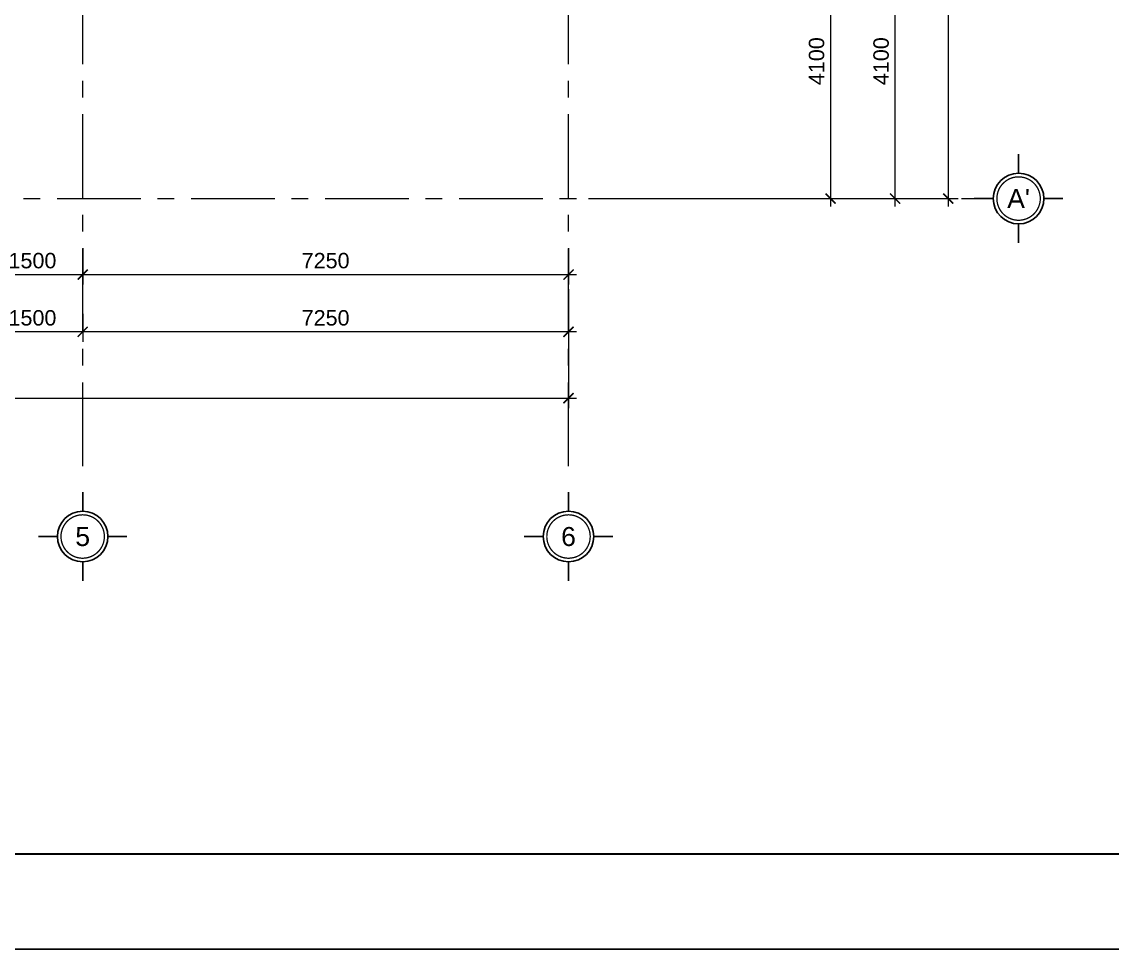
# Model space of a CAD drawing. Header units: millimetres. Extents: x 886808 to 1650903, y -1008069 to 230892.
# Drawn here: x 957260 to 973532, y -454220 to -440382 of the extents above; entities that cross this region are included whole.
import ezdxf
from ezdxf.enums import TextEntityAlignment as Align

# ---------------------------------------------------------------- set-up
doc = ezdxf.new("R2010")
doc.units = ezdxf.units.MM
for name, pattern in [('CENTER', [2, 1.25, -0.25, 0.25, -0.25]), ('CENTER2', [28.575, 19.05, -3.175, 3.175, -3.175]), ('CONTINOUS', [0])]:
    doc.linetypes.add(name, pattern=pattern)
doc.layers.get('0').update_dxf_attribs({"lineweight": 0})
for name, color, linetype, lineweight in [('8l NET TO', 8, 'Continuous', 9), ('A-Wall', 113, 'Continuous', 30), ('A_Dim', 8, 'Continuous', 5), ('net truc', 250, 'CENTER2', 5), ('Text', 250, 'Continuous', 25)]:
    doc.layers.add(name, color=color, linetype=linetype, lineweight=lineweight)
doc.styles.add('Arial', font='arial.ttf', dxfattribs={"height": 253.361452})
doc.styles.add('TIÊU ĐỀ', font='arial.ttf', dxfattribs={"height": 230})
doc.dimstyles.new('1-100', dxfattribs={"dimtxt": 230, "dimasz": 150, "dimexe": 150, "dimexo": 300, "dimgap": 90, "dimtad": 1, "dimdec": 0, "dimrnd": 5, "dimzin": 0, "dimtxsty": 'TIÊU ĐỀ', "dimblk": 'ARCHTICK', "dimcen": 100, "dimdle": 120, "dimclrd": 256, "dimclre": 256, "dimclrt": 2, "dimadec": 0, "dimazin": 0, "dimtfac": 1, "dimtdec": 0, "dimtix": 1, "dimtmove": 1, "dimatfit": 3, "dimldrblk": 'OPEN30', "dimfxl": 900, "dimtolj": 1, "dimtzin": 0, "dimlwd": 13, "dimlwe": 13, "dimarcsym": 1})

# ---------------------------------------------------------------- blocks, each defined once
blk = doc.blocks.new('_ArchTick')
at = {"color": 0, "linetype": 'ByBlock', "const_width": 0.15}
blk.add_lwpolyline([(-0.5, -0.5), (0.5, 0.5)], dxfattribs=at)
blk = doc.blocks.new('*D1033')
at = {"layer": 'A_Dim', "lineweight": 13, "transparency": 16777216}
for p, q in [((934989, -443799), (934989, -446148)), ((965419, -444372), (965419, -446148)), ((934869, -445998), (965539, -445998))]:
    blk.add_line(p, q, dxfattribs=at)
at = {"layer": 'Defpoints', "color": 0, "transparency": 16777216}
for p in [(934989, -443499), (965419, -444072), (965419, -445998)]:
    blk.add_point(p, dxfattribs=at)
at = {"layer": 'A_Dim', "lineweight": 13, "transparency": 16777216, "xscale": 150, "yscale": 150, "zscale": 150, "rotation": 180}
blk.add_blockref('_ArchTick', (934989, -445998), dxfattribs=at)
at = {"layer": 'A_Dim', "lineweight": 13, "transparency": 16777216, "xscale": 150, "yscale": 150, "zscale": 150}
blk.add_blockref('_ArchTick', (965419, -445998), dxfattribs=at)
at = {"layer": 'A_Dim', "color": 2, "transparency": 16777216, "insert": (950204, -445791), "char_height": 230, "attachment_point": 5, "style": 'TIÊU ĐỀ'}
blk.add_mtext('\\A1;30430', dxfattribs=at)
blk = doc.blocks.new('_Open30')
at = {"color": 0, "linetype": 'ByBlock', "lineweight": -2}
for p, q in [((-1, 0.27), (0, 0)), ((0, 0), (-1, -0.27)), ((0, 0), (-1, 0))]:
    blk.add_line(p, q, dxfattribs=at)
blk = doc.blocks.new('*D1426')
at = {"layer": 'A_Dim', "lineweight": 13, "transparency": 16777216}
for p, q in [((970292, -443140), (970292, -438800)), ((965719, -438920), (970442, -438920)), ((965719, -443020), (970442, -443020))]:
    blk.add_line(p, q, dxfattribs=at)
at = {"layer": 'Defpoints', "color": 0, "transparency": 16777216}
for p in [(965419, -438920), (970292, -438920), (965419, -443020)]:
    blk.add_point(p, dxfattribs=at)
at = {"layer": 'A_Dim', "lineweight": 13, "transparency": 16777216, "xscale": 150, "yscale": 150, "zscale": 150}
for p, rotation in [((970292, -438920), 90), ((970292, -443020), 270)]:
    blk.add_blockref('_ArchTick', p, dxfattribs=dict(at, rotation=rotation))
at = {"layer": 'A_Dim', "color": 2, "transparency": 16777216, "insert": (970084, -440970), "char_height": 230, "attachment_point": 5, "rotation": 90, "style": 'TIÊU ĐỀ'}
blk.add_mtext('\\A1;4100', dxfattribs=at)
blk = doc.blocks.new('*D1433')
at = {"layer": 'A_Dim', "lineweight": 13, "transparency": 16777216}
for p, q in [((971085, -405800), (971085, -443140)), ((965719, -405920), (971235, -405920)), ((965719, -443020), (971235, -443020))]:
    blk.add_line(p, q, dxfattribs=at)
at = {"layer": 'Defpoints', "color": 0, "transparency": 16777216}
for p in [(965419, -405920), (965419, -443020), (971085, -443020)]:
    blk.add_point(p, dxfattribs=at)
at = {"layer": 'A_Dim', "lineweight": 13, "transparency": 16777216, "xscale": 150, "yscale": 150, "zscale": 150}
for p, rotation in [((971085, -405920), 90), ((971085, -443020), 270)]:
    blk.add_blockref('_ArchTick', p, dxfattribs=dict(at, rotation=rotation))
at = {"layer": 'A_Dim', "color": 2, "transparency": 16777216, "insert": (970878, -424470), "char_height": 230, "attachment_point": 5, "rotation": 90, "style": 'TIÊU ĐỀ'}
blk.add_mtext('\\A1;37100', dxfattribs=at)
blk = doc.blocks.new('*D1434')
at = {"layer": 'A_Dim', "lineweight": 13, "transparency": 16777216}
for p, q in [((958169, -444738), (958169, -445158)), ((965419, -444738), (965419, -445158)), ((965539, -445008), (958049, -445008))]:
    blk.add_line(p, q, dxfattribs=at)
at = {"layer": 'Defpoints', "color": 0, "transparency": 16777216}
for p in [(958169, -444438), (965419, -444438), (958169, -445008)]:
    blk.add_point(p, dxfattribs=at)
at = {"layer": 'A_Dim', "lineweight": 13, "transparency": 16777216, "xscale": 150, "yscale": 150, "zscale": 150, "rotation": 180}
blk.add_blockref('_ArchTick', (958169, -445008), dxfattribs=at)
at = {"layer": 'A_Dim', "lineweight": 13, "transparency": 16777216, "xscale": 150, "yscale": 150, "zscale": 150}
blk.add_blockref('_ArchTick', (965419, -445008), dxfattribs=at)
at = {"layer": 'A_Dim', "color": 2, "transparency": 16777216, "insert": (961794, -444801), "char_height": 230, "attachment_point": 5, "style": 'TIÊU ĐỀ'}
blk.add_mtext('\\A1;7250', dxfattribs=at)
blk = doc.blocks.new('*D235')
at = {"layer": 'A_Dim', "lineweight": 13, "transparency": 16777216}
for p, q in [((956669, -444385), (956669, -445158)), ((958169, -444738), (958169, -445158)), ((958289, -445008), (956549, -445008))]:
    blk.add_line(p, q, dxfattribs=at)
at = {"layer": 'Defpoints', "color": 0, "transparency": 16777216}
for p in [(956669, -444085), (958169, -444438), (956669, -445008)]:
    blk.add_point(p, dxfattribs=at)
at = {"layer": 'A_Dim', "lineweight": 13, "transparency": 16777216, "xscale": 150, "yscale": 150, "zscale": 150, "rotation": 180}
blk.add_blockref('_ArchTick', (956669, -445008), dxfattribs=at)
at = {"layer": 'A_Dim', "lineweight": 13, "transparency": 16777216, "xscale": 150, "yscale": 150, "zscale": 150}
blk.add_blockref('_ArchTick', (958169, -445008), dxfattribs=at)
at = {"layer": 'A_Dim', "color": 2, "transparency": 16777216, "insert": (957419, -444801), "char_height": 230, "attachment_point": 5, "style": 'TIÊU ĐỀ'}
blk.add_mtext('\\A1;1500', dxfattribs=at)
blk = doc.blocks.new('*D1239')
at = {"layer": 'A_Dim', "lineweight": 13, "transparency": 16777216}
for p, q in [((956669, -443761), (956669, -444304)), ((958169, -443761), (958169, -444304)), ((956549, -444154), (958289, -444154))]:
    blk.add_line(p, q, dxfattribs=at)
at = {"layer": 'Defpoints', "color": 0, "transparency": 16777216}
for p in [(956669, -443461), (958169, -443461), (958169, -444154)]:
    blk.add_point(p, dxfattribs=at)
at = {"layer": 'A_Dim', "lineweight": 13, "transparency": 16777216, "xscale": 150, "yscale": 150, "zscale": 150, "rotation": 180}
blk.add_blockref('_ArchTick', (956669, -444154), dxfattribs=at)
at = {"layer": 'A_Dim', "lineweight": 13, "transparency": 16777216, "xscale": 150, "yscale": 150, "zscale": 150}
blk.add_blockref('_ArchTick', (958169, -444154), dxfattribs=at)
at = {"layer": 'A_Dim', "color": 2, "transparency": 16777216, "insert": (957419, -443947), "char_height": 230, "attachment_point": 5, "style": 'TIÊU ĐỀ'}
blk.add_mtext('\\A1;1500', dxfattribs=at)
blk = doc.blocks.new('*D1240')
at = {"layer": 'A_Dim', "lineweight": 13, "transparency": 16777216}
for p, q in [((958169, -443761), (958169, -444304)), ((965419, -443761), (965419, -444304)), ((958049, -444154), (965539, -444154))]:
    blk.add_line(p, q, dxfattribs=at)
at = {"layer": 'Defpoints', "color": 0, "transparency": 16777216}
for p in [(958169, -443461), (965419, -443461), (965419, -444154)]:
    blk.add_point(p, dxfattribs=at)
at = {"layer": 'A_Dim', "lineweight": 13, "transparency": 16777216, "xscale": 150, "yscale": 150, "zscale": 150, "rotation": 180}
blk.add_blockref('_ArchTick', (958169, -444154), dxfattribs=at)
at = {"layer": 'A_Dim', "lineweight": 13, "transparency": 16777216, "xscale": 150, "yscale": 150, "zscale": 150}
blk.add_blockref('_ArchTick', (965419, -444154), dxfattribs=at)
at = {"layer": 'A_Dim', "color": 2, "transparency": 16777216, "insert": (961794, -443947), "char_height": 230, "attachment_point": 5, "style": 'TIÊU ĐỀ'}
blk.add_mtext('\\A1;7250', dxfattribs=at)
blk = doc.blocks.new('*D1298')
at = {"layer": 'A_Dim', "lineweight": 13, "transparency": 16777216}
for p, q in [((969329, -438800), (969329, -443140)), ((968630, -438920), (969479, -438920)), ((967229, -443020), (969479, -443020))]:
    blk.add_line(p, q, dxfattribs=at)
at = {"layer": 'Defpoints', "color": 0, "transparency": 16777216}
for p in [(968330, -438920), (966929, -443020), (969329, -443020)]:
    blk.add_point(p, dxfattribs=at)
at = {"layer": 'A_Dim', "lineweight": 13, "transparency": 16777216, "xscale": 150, "yscale": 150, "zscale": 150}
for p, rotation in [((969329, -438920), 90), ((969329, -443020), 270)]:
    blk.add_blockref('_ArchTick', p, dxfattribs=dict(at, rotation=rotation))
at = {"layer": 'A_Dim', "color": 2, "transparency": 16777216, "insert": (969121, -440970), "char_height": 230, "attachment_point": 5, "rotation": 90, "style": 'TIÊU ĐỀ'}
blk.add_mtext('\\A1;4100', dxfattribs=at)
blk = doc.blocks.new('*U900')
for p, q in [((0, 7), (0, 4)), ((-7, 0), (-4, 0)), ((7, 0), (4, 0)), ((0, -7), (0, -4))]:
    blk.add_line(p, q)
blk.add_circle((0, 0), 4)
at = {"layer": 'net truc', "color": 4, "linetype": 'CONTINOUS', "ltscale": 0.08, "const_width": 0.208}
blk.add_lwpolyline([(3.43, -0.02, 0.414214), (0.02, 3.43, 2.414214), (3.43, -0.02, 0.24166)], format="xyb", dxfattribs=at)
at = {"color": 7, "style": 'Arial', "flags": 8}
blk.add_attdef('DETAIL#', text='', height=3, dxfattribs=at).set_placement((0, 0), align=Align.MIDDLE_CENTER)

msp = doc.modelspace()

# ---------------------------------------------------------------- linework, layer by layer
at = {"layer": '8l NET TO', "color": 251, "linetype": 'CENTER', "ltscale": 1000, "true_color": 0x636466, "transparency": 33554636}
for p, q in [((958168.6, -447012.7), (958168.6, -401855.7)), ((965418.6, -447012.7), (965418.6, -401855.7)), ((941785.5, -443019.7), (971474.1, -443019.7))]:
    msp.add_line(p, q, dxfattribs=at)
at = {"layer": 'A-Wall', "linetype": 'Continuous', "transparency": 33554636}
msp.add_line((998270.2, -452800.7), (918816.7, -452800.7), dxfattribs=at)
at = {"layer": 'Defpoints', "transparency": 33554636}
msp.add_lwpolyline([(915979, -454219.5), (999689.1, -454219.5), (999689.1, -395024.6), (915979, -395024.6)], close=True, dxfattribs=at)

# ---------------------------------------------------------------- block references
at = {"layer": 'Text', "transparency": 33554636, "xscale": 94.41941626506186, "yscale": 94.41941626506186, "zscale": 94.41941626506186}
for p, values in [((972135, -443019.7), {'DETAIL#': "A'"}), ((958168.6, -448062.2), {'DETAIL#': '5'}), ((965418.6, -448062.2), {'DETAIL#': '6'})]:
    msp.add_blockref('*U900', p, dxfattribs=at).add_auto_attribs(values)

# ---------------------------------------------------------------- dimensions: what is measured, and where the dimension line sits
at = {"layer": 'A_Dim', "transparency": 33554636}
for base, p1, p2, picture, middle in [((971085.2, -443019.7), (965418.6, -405919.7), (965418.6, -443019.7), '*D1433', (970877.7, -424469.7)), ((970291.6, -438919.7), (965418.6, -443019.7), (965418.6, -438919.7), '*D1426', (970084.2, -440969.7))]:
    dim = msp.add_linear_dim(base=base, p1=p1, p2=p2, angle=90, dimstyle='1-100', override={"dimscale": 1}, dxfattribs=at)
    dim.commit()
    dim.dimension.update_dxf_attribs({"geometry": picture, "text_midpoint": middle})
at = {"layer": 'A_Dim'}
dim = msp.add_linear_dim(base=(969328.5, -443019.7), p1=(968330.1, -438919.7), p2=(966928.5, -443019.7), angle=90, dimstyle='1-100', dxfattribs=at)
dim.commit()
dim.dimension.update_dxf_attribs({"geometry": '*D1298', "text_midpoint": (969121.1, -440969.7)})
at = {"layer": 'A_Dim', "transparency": 33554636}
for base, p1, p2, picture, middle in [((965418.6, -445998.5), (934988.6, -443498.8), (965418.6, -444072), '*D1033', (950203.6, -445791)), ((956668.6, -445008.4), (958168.6, -444437.7), (956668.6, -444085.3), '*D235', (957418.6, -444801)), ((958168.6, -445008.4), (965418.6, -444437.7), (958168.6, -444437.7), '*D1434', (961793.6, -444801))]:
    dim = msp.add_linear_dim(base=base, p1=p1, p2=p2, dimstyle='1-100', override={"dimscale": 1}, dxfattribs=at)
    dim.commit()
    dim.dimension.update_dxf_attribs({"geometry": picture, "text_midpoint": middle})
at = {"layer": 'A_Dim'}
for base, p1, p2, picture, middle in [((958168.6, -444154), (956668.6, -443461), (958168.6, -443461), '*D1239', (957418.6, -443946.6)), ((965418.6, -444154), (958168.6, -443461), (965418.6, -443461), '*D1240', (961793.6, -443946.6))]:
    dim = msp.add_linear_dim(base=base, p1=p1, p2=p2, dimstyle='1-100', dxfattribs=at)
    dim.commit()
    dim.dimension.update_dxf_attribs({"geometry": picture, "text_midpoint": middle})

doc.saveas('drawing.dxf')
